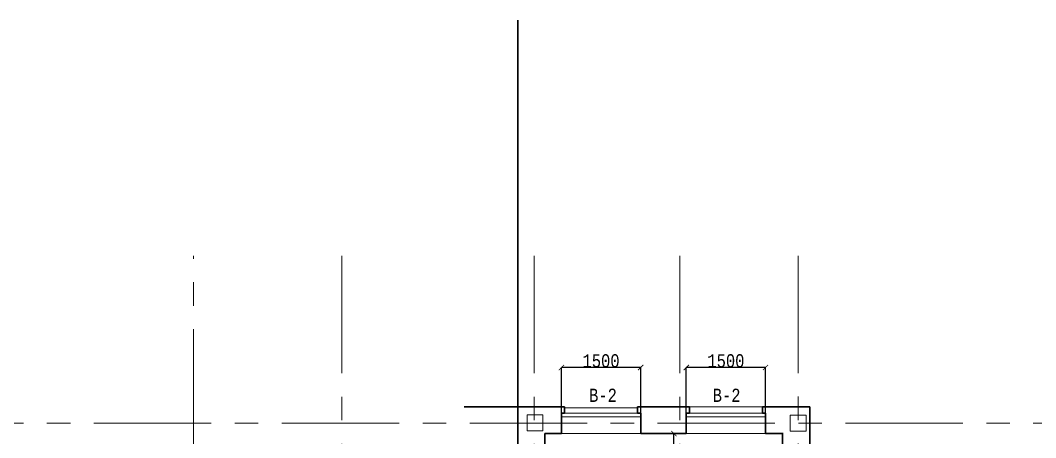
# Model space of a CAD drawing. Header units: millimetres. Extents: x -689206 to 4969298, y -1019800 to 703299.
# Drawn here: x 53387 to 72604, y -610831 to -602929 of the extents above; entities that cross this region are included whole.
import ezdxf

# ---------------------------------------------------------------- set-up
doc = ezdxf.new("R2010")
doc.units = ezdxf.units.MM
doc.linetypes.add('осеваяX2', pattern=[101.6, 63.5, -12.7, 12.7, -12.7])
for name, color, linetype, lineweight in [('несущие', 7, 'Continuous', 30), ('РАЗМЕРЫ', 7, 'Continuous', 9), ('стены', 7, 'Continuous', 20)]:
    doc.layers.add(name, color=color, linetype=linetype, lineweight=lineweight)
doc.styles.add('Аннотативный', font='isocteur.ttf', dxfattribs={"width": 0.7, "height": 250})
doc.dimstyles.new('Аннотативный', dxfattribs={"dimscale": 0, "dimtxt": 250, "dimasz": 100, "dimexe": 1.25, "dimexo": 0.625, "dimtad": 1, "dimdec": 0, "dimtxsty": 'Аннотативный', "dimblk": 'ARCHTICK', "dimcen": 2.5, "dimadec": 0, "dimazin": 0, "dimtfac": 1, "dimtdec": 0, "dimtmove": 0, "dimatfit": 3, "dimfxl": 1, "dimarcsym": 0})

# ---------------------------------------------------------------- blocks, each defined once
blk = doc.blocks.new('_ArchTick')
at = {"color": 0, "linetype": 'ByBlock', "const_width": 0.15}
blk.add_lwpolyline([(-0.5, -0.5), (0.5, 0.5)], dxfattribs=at)
blk = doc.blocks.new('*D2749')
at = {"layer": 'Defpoints', "color": 0, "lineweight": 5, "transparency": 16777216}
for p in [(65991, -609502), (65991, -610753), (67491, -610753)]:
    blk.add_point(p, dxfattribs=at)
at = {"layer": 'стены', "color": 0, "lineweight": -2, "transparency": 16777216}
for p, q in [((65991, -610752), (65991, -609501)), ((67491, -609502), (65991, -609502)), ((67491, -610752), (67491, -609501))]:
    blk.add_line(p, q, dxfattribs=at)
at = {"layer": 'стены', "color": 0, "lineweight": -2, "transparency": 16777216, "xscale": 100, "yscale": 100, "zscale": 100, "rotation": 180}
blk.add_blockref('_ArchTick', (65991, -609502), dxfattribs=at)
at = {"layer": 'стены', "color": 0, "lineweight": -2, "transparency": 16777216, "xscale": 100, "yscale": 100, "zscale": 100}
blk.add_blockref('_ArchTick', (67491, -609502), dxfattribs=at)
at = {"layer": 'стены', "color": 0, "lineweight": 5, "transparency": 16777216, "insert": (66741, -609377), "char_height": 250, "attachment_point": 5, "style": 'Аннотативный'}
blk.add_mtext('1500', dxfattribs=at)
blk = doc.blocks.new('*D2750')
at = {"layer": 'Defpoints', "color": 0, "lineweight": 5, "transparency": 16777216}
for p in [(63628, -609502), (63628, -610753), (65128, -610753)]:
    blk.add_point(p, dxfattribs=at)
at = {"layer": 'стены', "color": 0, "lineweight": -2, "transparency": 16777216}
for p, q in [((63628, -610752), (63628, -609501)), ((65128, -609502), (63628, -609502)), ((65128, -610752), (65128, -609501))]:
    blk.add_line(p, q, dxfattribs=at)
at = {"layer": 'стены', "color": 0, "lineweight": -2, "transparency": 16777216, "xscale": 100, "yscale": 100, "zscale": 100, "rotation": 180}
blk.add_blockref('_ArchTick', (63628, -609502), dxfattribs=at)
at = {"layer": 'стены', "color": 0, "lineweight": -2, "transparency": 16777216, "xscale": 100, "yscale": 100, "zscale": 100}
blk.add_blockref('_ArchTick', (65128, -609502), dxfattribs=at)
at = {"layer": 'стены', "color": 0, "lineweight": 5, "transparency": 16777216, "insert": (64378, -609377), "char_height": 250, "attachment_point": 5, "style": 'Аннотативный'}
blk.add_mtext('1500', dxfattribs=at)
blk = doc.blocks.new('*D2793')
at = {"layer": 'Defpoints', "color": 0, "lineweight": 5, "transparency": 16777216}
for p in [(65758, -610753), (65858, -610753), (65858, -614753)]:
    blk.add_point(p, dxfattribs=at)
at = {"layer": 'РАЗМЕРЫ', "color": 0, "lineweight": -2, "transparency": 16777216}
for p, q in [((65858, -610753), (65757, -610753)), ((65758, -614753), (65758, -610753)), ((65858, -614753), (65757, -614753))]:
    blk.add_line(p, q, dxfattribs=at)
at = {"layer": 'РАЗМЕРЫ', "color": 0, "lineweight": -2, "transparency": 16777216, "xscale": 100, "yscale": 100, "zscale": 100}
for p, rotation in [((65758, -610753), 90), ((65758, -614753), 270)]:
    blk.add_blockref('_ArchTick', p, dxfattribs=dict(at, rotation=rotation))
at = {"layer": 'РАЗМЕРЫ', "color": 0, "lineweight": 5, "transparency": 16777216, "insert": (65633, -612753), "char_height": 250, "attachment_point": 5, "rotation": 90, "style": 'Аннотативный'}
blk.add_mtext('4000', dxfattribs=at)

msp = doc.modelspace()

# ---------------------------------------------------------------- linework, layer by layer
at = {"layer": 'несущие', "color": 18, "linetype": 'ByBlock', "lineweight": 30, "true_color": 0x000000}
for p, q in [((62804.2, -610244.9), (63688.5, -610244.9)), ((63688.5, -610364.9), (63688.5, -610244.9)), ((63688.5, -610244.9), (63688.5, -610364.9)), ((65068.5, -610244.9), (66050.6, -610244.9)), ((67430.6, -610244.9), (68332.2, -610244.9))]:
    msp.add_line(p, q, dxfattribs=at)
at = {"layer": 'РАЗМЕРЫ', "lineweight": 30, "ltscale": 35}
for p, q in [((62804.2, -608901.4), (62804.2, -602929.2)), ((62804.2, -602929.2), (62804.2, -610403.7)), ((62804.2, -610244.9), (62804.2, -608901.4)), ((62804.2, -608901.4), (62804.2, -610244.9)), ((62804.2, -610244.9), (61789.6, -610244.9))]:
    msp.add_line(p, q, dxfattribs=at)
at = {"layer": 'РАЗМЕРЫ', "linetype": 'осеваяX2', "lineweight": 5, "ltscale": 35}
for p, q in [((56664.2, -657227.2), (56664.2, -607389.5)), ((59474.8, -607389.5), (59474.8, -657227.2)), ((65866.3, -607389.5), (65946.3, -657227.2)), ((68110.3, -607385.9), (68110.3, -657227.2)), ((44111.5, -610553.4), (111314.2, -610554.6))]:
    msp.add_line(p, q, dxfattribs=at)
at = {"layer": 'РАЗМЕРЫ', "lineweight": 13}
for p, q in [((63688.5, -610264.8), (65068.5, -610264.8)), ((66050.6, -610244.9), (67430.6, -610244.9)), ((65128.5, -610752.9), (63628.5, -610752.9)), ((65990.6, -610752.9), (67490.6, -610752.9))]:
    msp.add_line(p, q, dxfattribs=at)
at = {"layer": 'стены', "linetype": 'осеваяX2', "lineweight": 5, "ltscale": 35}
msp.add_line((63114.2, -607389.5), (63114.2, -657227.2), dxfattribs=at)
at = {"layer": 'стены', "lineweight": 30}
for p, q in [((62804.2, -610244.9), (63688.5, -610244.9)), ((62804.2, -611023.5), (62804.2, -610244.9)), ((65068.5, -610364.9), (65068.5, -610244.9)), ((66050.6, -610364.9), (66050.6, -610244.9)), ((67430.6, -610364.9), (67430.6, -610244.9)), ((68332.2, -610244.9), (68332.2, -612752.9)), ((63628.5, -610752.9), (63628.5, -610364.9)), ((63628.5, -610364.9), (63688.5, -610364.9)), ((65128.5, -610364.9), (65068.5, -610364.9)), ((65128.5, -610752.9), (65128.5, -610364.9)), ((65990.6, -610752.9), (65990.6, -610364.9)), ((65990.6, -610364.9), (66050.6, -610364.9)), ((67490.6, -610364.9), (67430.6, -610364.9)), ((67490.6, -610752.9), (67490.6, -610364.9)), ((63628.5, -610752.9), (63314.2, -610752.9)), ((63314.2, -610966.9), (63314.2, -610752.9)), ((65990.6, -610752.9), (65128.5, -610752.9)), ((67822.2, -610752.9), (67490.6, -610752.9)), ((67814.2, -610752.9), (67814.2, -614752.9))]:
    msp.add_line(p, q, dxfattribs=at)
at = {"layer": 'стены', "color": 7, "lineweight": 30, "true_color": 0xffffff}
for p, q in [((62804.2, -610244.9), (63688.5, -610244.9)), ((63688.5, -610364.9), (63688.5, -610244.9)), ((65068.5, -610244.9), (66050.6, -610244.9)), ((67430.6, -610244.9), (68332.2, -610244.9))]:
    msp.add_line(p, q, dxfattribs=at)
at = {"layer": 'стены', "lineweight": 13}
for p, q in [((65068.5, -610364.9), (63628.5, -610364.9)), ((63628.5, -610434.9), (65128.5, -610434.9)), ((67430.6, -610364.9), (65990.6, -610364.9)), ((65990.6, -610434.9), (67490.6, -610434.9))]:
    msp.add_line(p, q, dxfattribs=at)
at = {"layer": 'стены', "color": 152, "lineweight": 30, "true_color": 0x2776bb}
for p, q in [((63628.5, -610752.9), (63628.5, -610394.9)), ((65128.5, -610752.9), (65128.5, -610394.9)), ((65990.6, -610752.9), (65990.6, -610394.9)), ((67490.6, -610752.9), (67490.6, -610394.9))]:
    msp.add_line(p, q, dxfattribs=at)
at = {"layer": 'стены', "color": 152, "lineweight": 25, "true_color": 0x2776bb}
msp.add_line((65990.6, -610752.9), (65990.6, -610497.9), dxfattribs=at)
at = {"layer": 'стены', "lineweight": 20}
for points in [[(62976.9, -610398.1), (63276.9, -610398.1), (63276.9, -610698.1), (62976.9, -610698.1)], [(67960.3, -610403.8), (68260.3, -610403.8), (68260.3, -610703.8), (67960.3, -610703.8)]]:
    msp.add_lwpolyline(points, close=True, dxfattribs=at)

# ---------------------------------------------------------------- texts
at = {"layer": 'РАЗМЕРЫ', "lineweight": 20, "ltscale": 150, "char_height": 250, "width": 922.913, "attachment_point": 1, "style": 'Аннотативный'}
for insert in [(64151.5, -609902.6), (66491.5, -609902.6)]:
    msp.add_mtext('В-2', dxfattribs=dict(at, insert=insert))

# ---------------------------------------------------------------- dimensions: what is measured, and where the dimension line sits
at = {"layer": 'РАЗМЕРЫ', "lineweight": 5}
dim = msp.add_linear_dim(base=(65758.2, -610752.9), p1=(65858.5, -614752.9), p2=(65858.5, -610752.9), angle=90, dimstyle='Аннотативный', dxfattribs=at)
dim.commit()
dim.dimension.update_dxf_attribs({"geometry": '*D2793', "text_midpoint": (65632.5, -612752.9)})
at = {"layer": 'стены', "lineweight": 5}
for base, p1, p2, picture, middle in [((63628.5, -609502.4), (65128.5, -610752.9), (63628.5, -610752.9), '*D2750', (64378.5, -609376.8)), ((65990.6, -609502.4), (67490.6, -610752.9), (65990.6, -610752.9), '*D2749', (66740.6, -609376.8))]:
    dim = msp.add_linear_dim(base=base, p1=p1, p2=p2, dimstyle='Аннотативный', dxfattribs=at)
    dim.commit()
    dim.dimension.update_dxf_attribs({"geometry": picture, "text_midpoint": middle})

doc.saveas('drawing.dxf')
